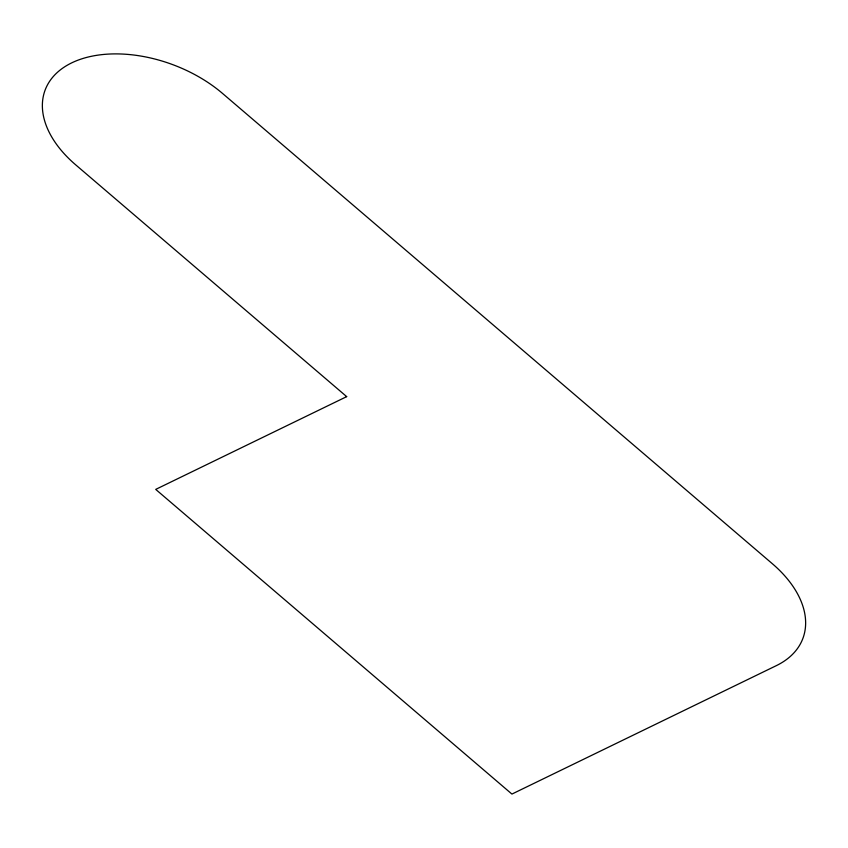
<?xml version="1.0" encoding="UTF-8"?>
<svg xmlns="http://www.w3.org/2000/svg" width="848" height="848" viewBox="0 0 848 848"><rect width="100%" height="100%" fill="white"/><g stroke="black" fill="none" stroke-linecap="round" stroke-linejoin="round"><path stroke-width="1.27" d="M346.684 396.631L155.714 489.391L511.927 794.078L776.344 665.638A111.056 68.677 20.6 0 0 772.358 563.729L222.547 93.45A111.056 68.677 20.6 0 0 71.656 62.89A111.056 68.677 20.6 0 0 75.642 164.798L346.684 396.631"/></g></svg>
